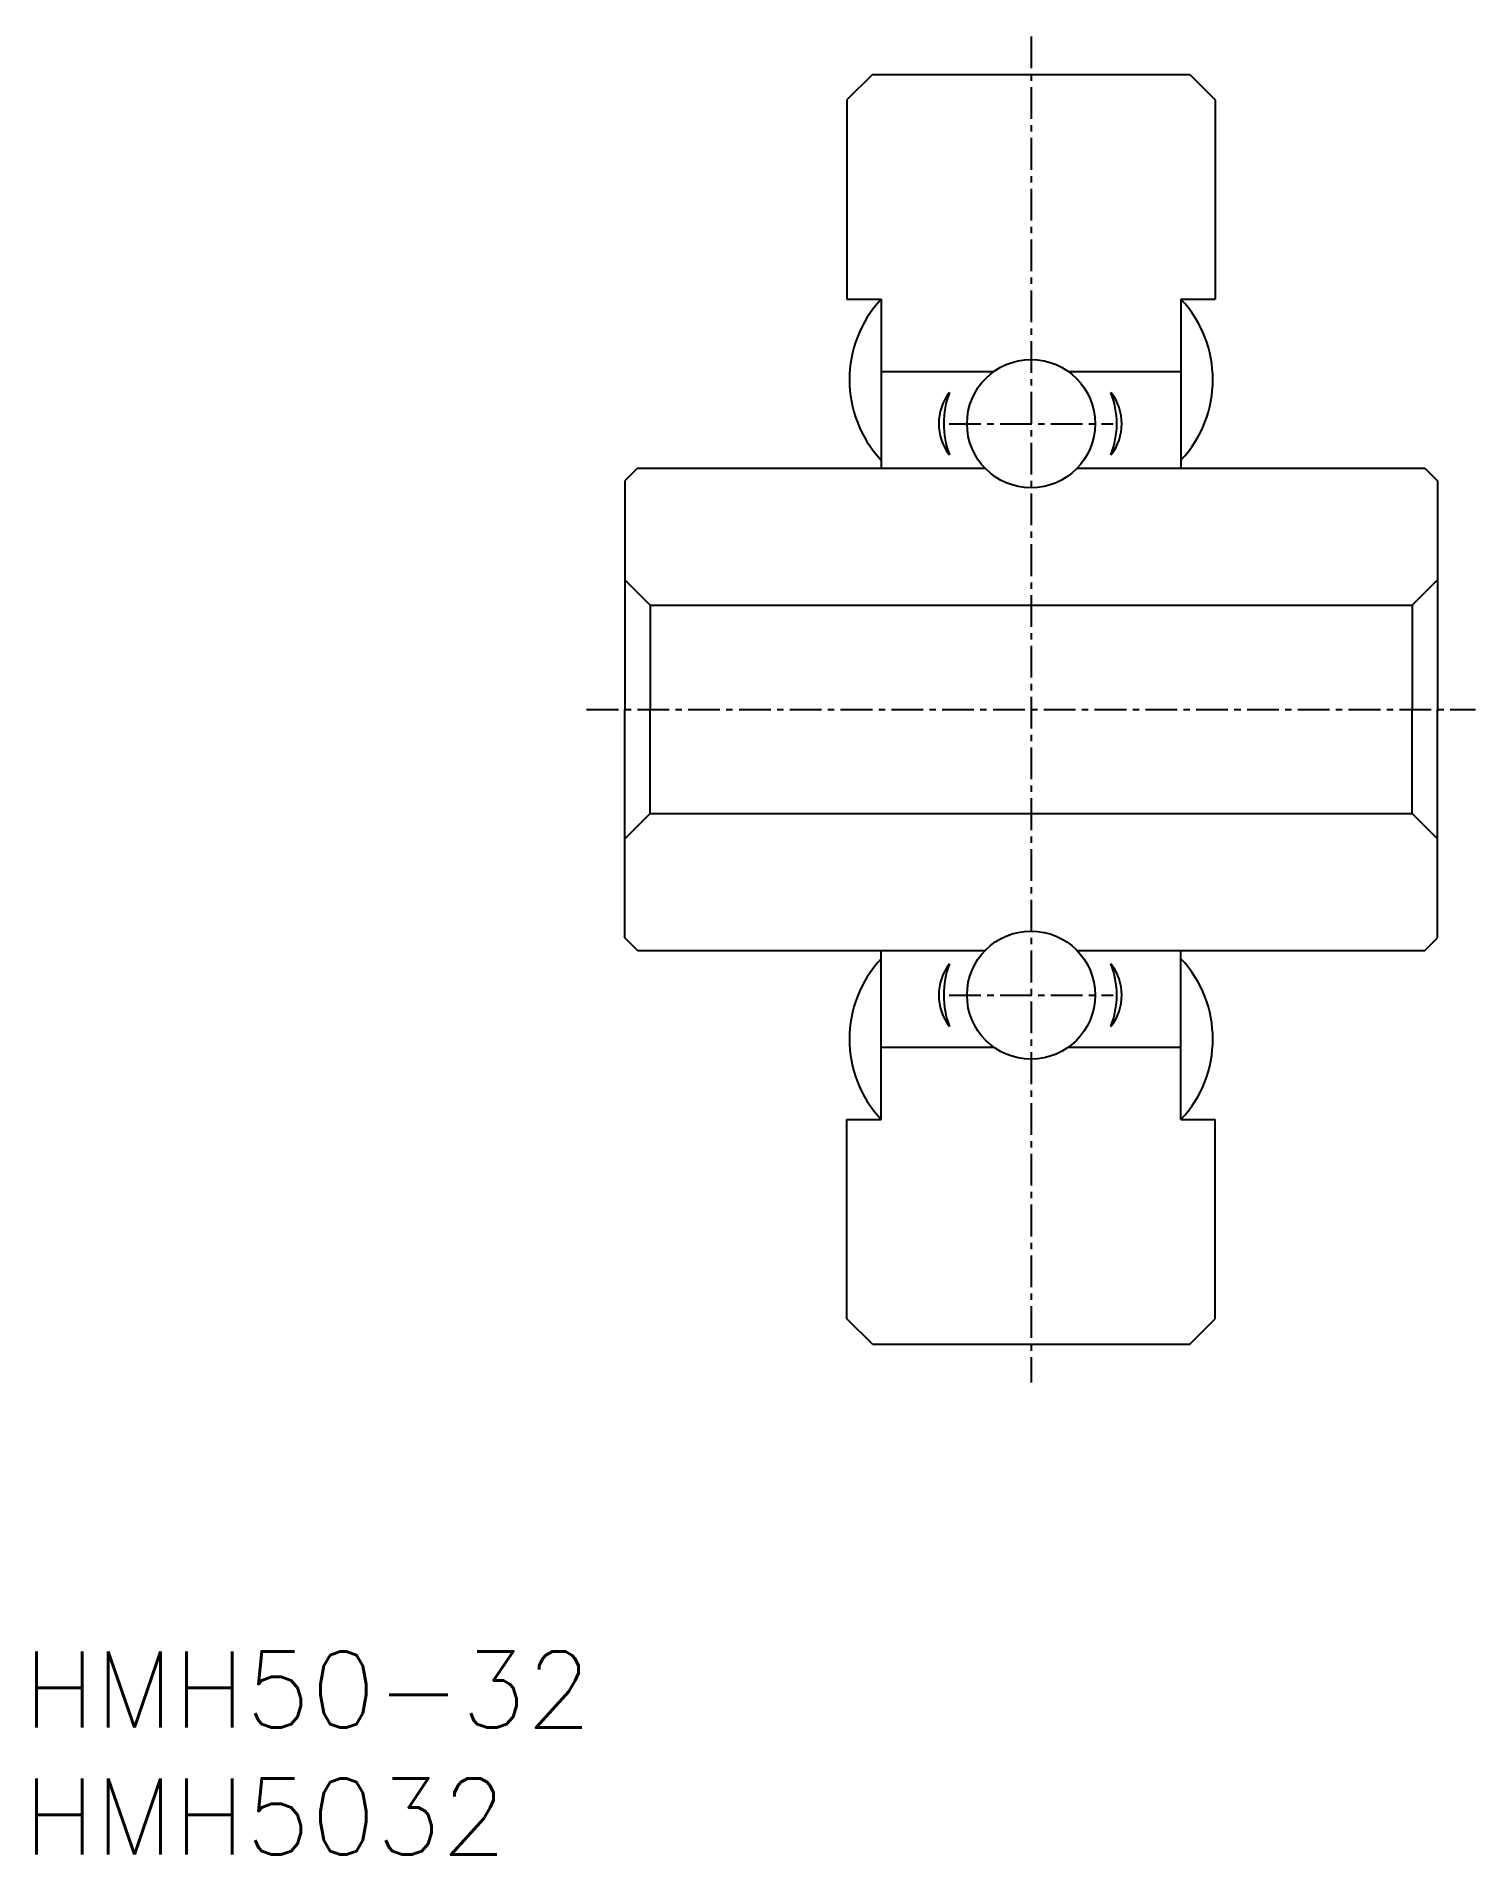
# Model space of a CAD drawing. Extents: x 47.7 to 104.3, y 34.8 to 106.4.
import ezdxf
from ezdxf.enums import TextEntityAlignment as Align

# ---------------------------------------------------------------- set-up
doc = ezdxf.new("R2010")
doc.units = 0
doc.linetypes.add('CENTER', pattern=[2, 1.25, -0.25, 0.25, -0.25])
doc.layers.get('0').update_dxf_attribs({"linetype": 'CONTINUOUS'})
doc.layers.add('CENTER', color=1, linetype='CENTER')
doc.styles.get("Standard").update_dxf_attribs({"font": 'txt.shx', "bigfont": 'extfont.shx'})

msp = doc.modelspace()

# ---------------------------------------------------------------- linework, layer by layer
at = {"color": 7, "linetype": 'CONTINUOUS'}
for p, q in [((80.586, 104.912), (79.586, 103.912)), ((80.586, 104.912), (93.086, 104.912)), ((93.086, 104.912), (94.086, 103.912)), ((79.586, 103.912), (79.586, 96.062)), ((94.086, 103.912), (94.086, 96.062)), ((79.586, 96.062), (80.936, 96.062)), ((80.936, 96.062), (80.936, 89.412)), ((92.736, 96.062), (94.086, 96.062)), ((92.736, 96.062), (92.736, 89.412)), ((80.936, 93.212), (85.365, 93.212)), ((88.307, 93.212), (92.736, 93.212)), ((71.336, 89.412), (70.836, 88.912)), ((70.836, 88.912), (70.836, 85.012)), ((71.336, 89.412), (85.018, 89.412)), ((88.654, 89.412), (102.336, 89.412)), ((102.336, 89.412), (102.836, 88.912)), ((102.836, 88.912), (102.836, 85.012)), ((70.836, 85.012), (70.836, 79.912)), ((70.836, 85.012), (71.836, 84.012)), ((101.836, 84.012), (102.836, 85.012)), ((102.836, 85.012), (102.836, 79.912)), ((71.836, 84.012), (71.836, 79.912)), ((71.836, 84.012), (101.836, 84.012)), ((101.836, 84.012), (101.836, 79.912)), ((70.836, 74.812), (70.836, 79.912)), ((71.836, 75.812), (71.836, 79.912)), ((101.836, 75.812), (101.836, 79.912)), ((102.836, 74.812), (102.836, 79.912)), ((70.836, 74.812), (71.836, 75.812)), ((71.836, 75.812), (101.836, 75.812)), ((101.836, 75.812), (102.836, 74.812)), ((70.836, 70.912), (70.836, 74.812)), ((102.836, 70.912), (102.836, 74.812)), ((71.336, 70.412), (70.836, 70.912)), ((102.336, 70.412), (102.836, 70.912)), ((71.336, 70.412), (85.018, 70.412)), ((80.936, 63.762), (80.936, 70.412)), ((88.654, 70.412), (102.336, 70.412)), ((92.736, 63.762), (92.736, 70.412)), ((80.936, 66.612), (85.365, 66.612)), ((88.307, 66.612), (92.736, 66.612)), ((79.586, 55.912), (79.586, 63.762)), ((79.586, 63.762), (80.936, 63.762)), ((92.736, 63.762), (94.086, 63.762)), ((94.086, 55.912), (94.086, 63.762)), ((80.586, 54.912), (79.586, 55.912)), ((93.086, 54.912), (94.086, 55.912)), ((80.586, 54.912), (93.086, 54.912))]:
    msp.add_line(p, q, dxfattribs=at)
for centre in [(86.836, 91.162), (86.836, 68.662)]:
    msp.add_circle(centre, 2.523, dxfattribs=at)
for centre, radius, start, end in [((84.309, 92.894), 4.627, 136.79792, 223.20208), ((89.363, 92.894), 4.627, 316.79792, 43.20208), ((85.195, 91.162), 1.996, 141.91533, 218.08467), ((86.801, 91.162), 3.407, 158.82141, 201.17859), ((88.408, 91.162), 1.996, 321.91533, 38.08467), ((86.801, 91.162), 3.407, 338.82141, 21.17859), ((84.309, 66.929), 4.627, 136.79792, 223.20208), ((85.195, 68.662), 1.996, 141.91533, 218.08467), ((86.801, 68.662), 3.407, 158.82141, 201.17859), ((86.801, 68.662), 3.407, 338.82141, 21.17859), ((88.408, 68.662), 1.996, 321.91533, 38.08467), ((89.363, 66.929), 4.627, 316.79792, 43.20208)]:
    msp.add_arc(centre, radius, start, end, dxfattribs=at)
at = {"layer": 'CENTER', "color": 1, "linetype": 'CENTER'}
for p, q in [((86.836, 106.412), (86.836, 53.412)), ((83.612, 91.162), (90.061, 91.162)), ((69.336, 79.912), (104.336, 79.912)), ((83.612, 68.662), (90.061, 68.662))]:
    msp.add_line(p, q, dxfattribs=at)

# ---------------------------------------------------------------- texts
at = {"color": 7, "linetype": 'CONTINUOUS'}
for s, p in [('HMH50-32', (47.16, 41.319)), ('HMH5032', (47.16, 36.319))]:
    msp.add_text(s, height=3, dxfattribs=at).set_placement(p, align=Align.MIDDLE_LEFT)

doc.saveas('drawing.dxf')
